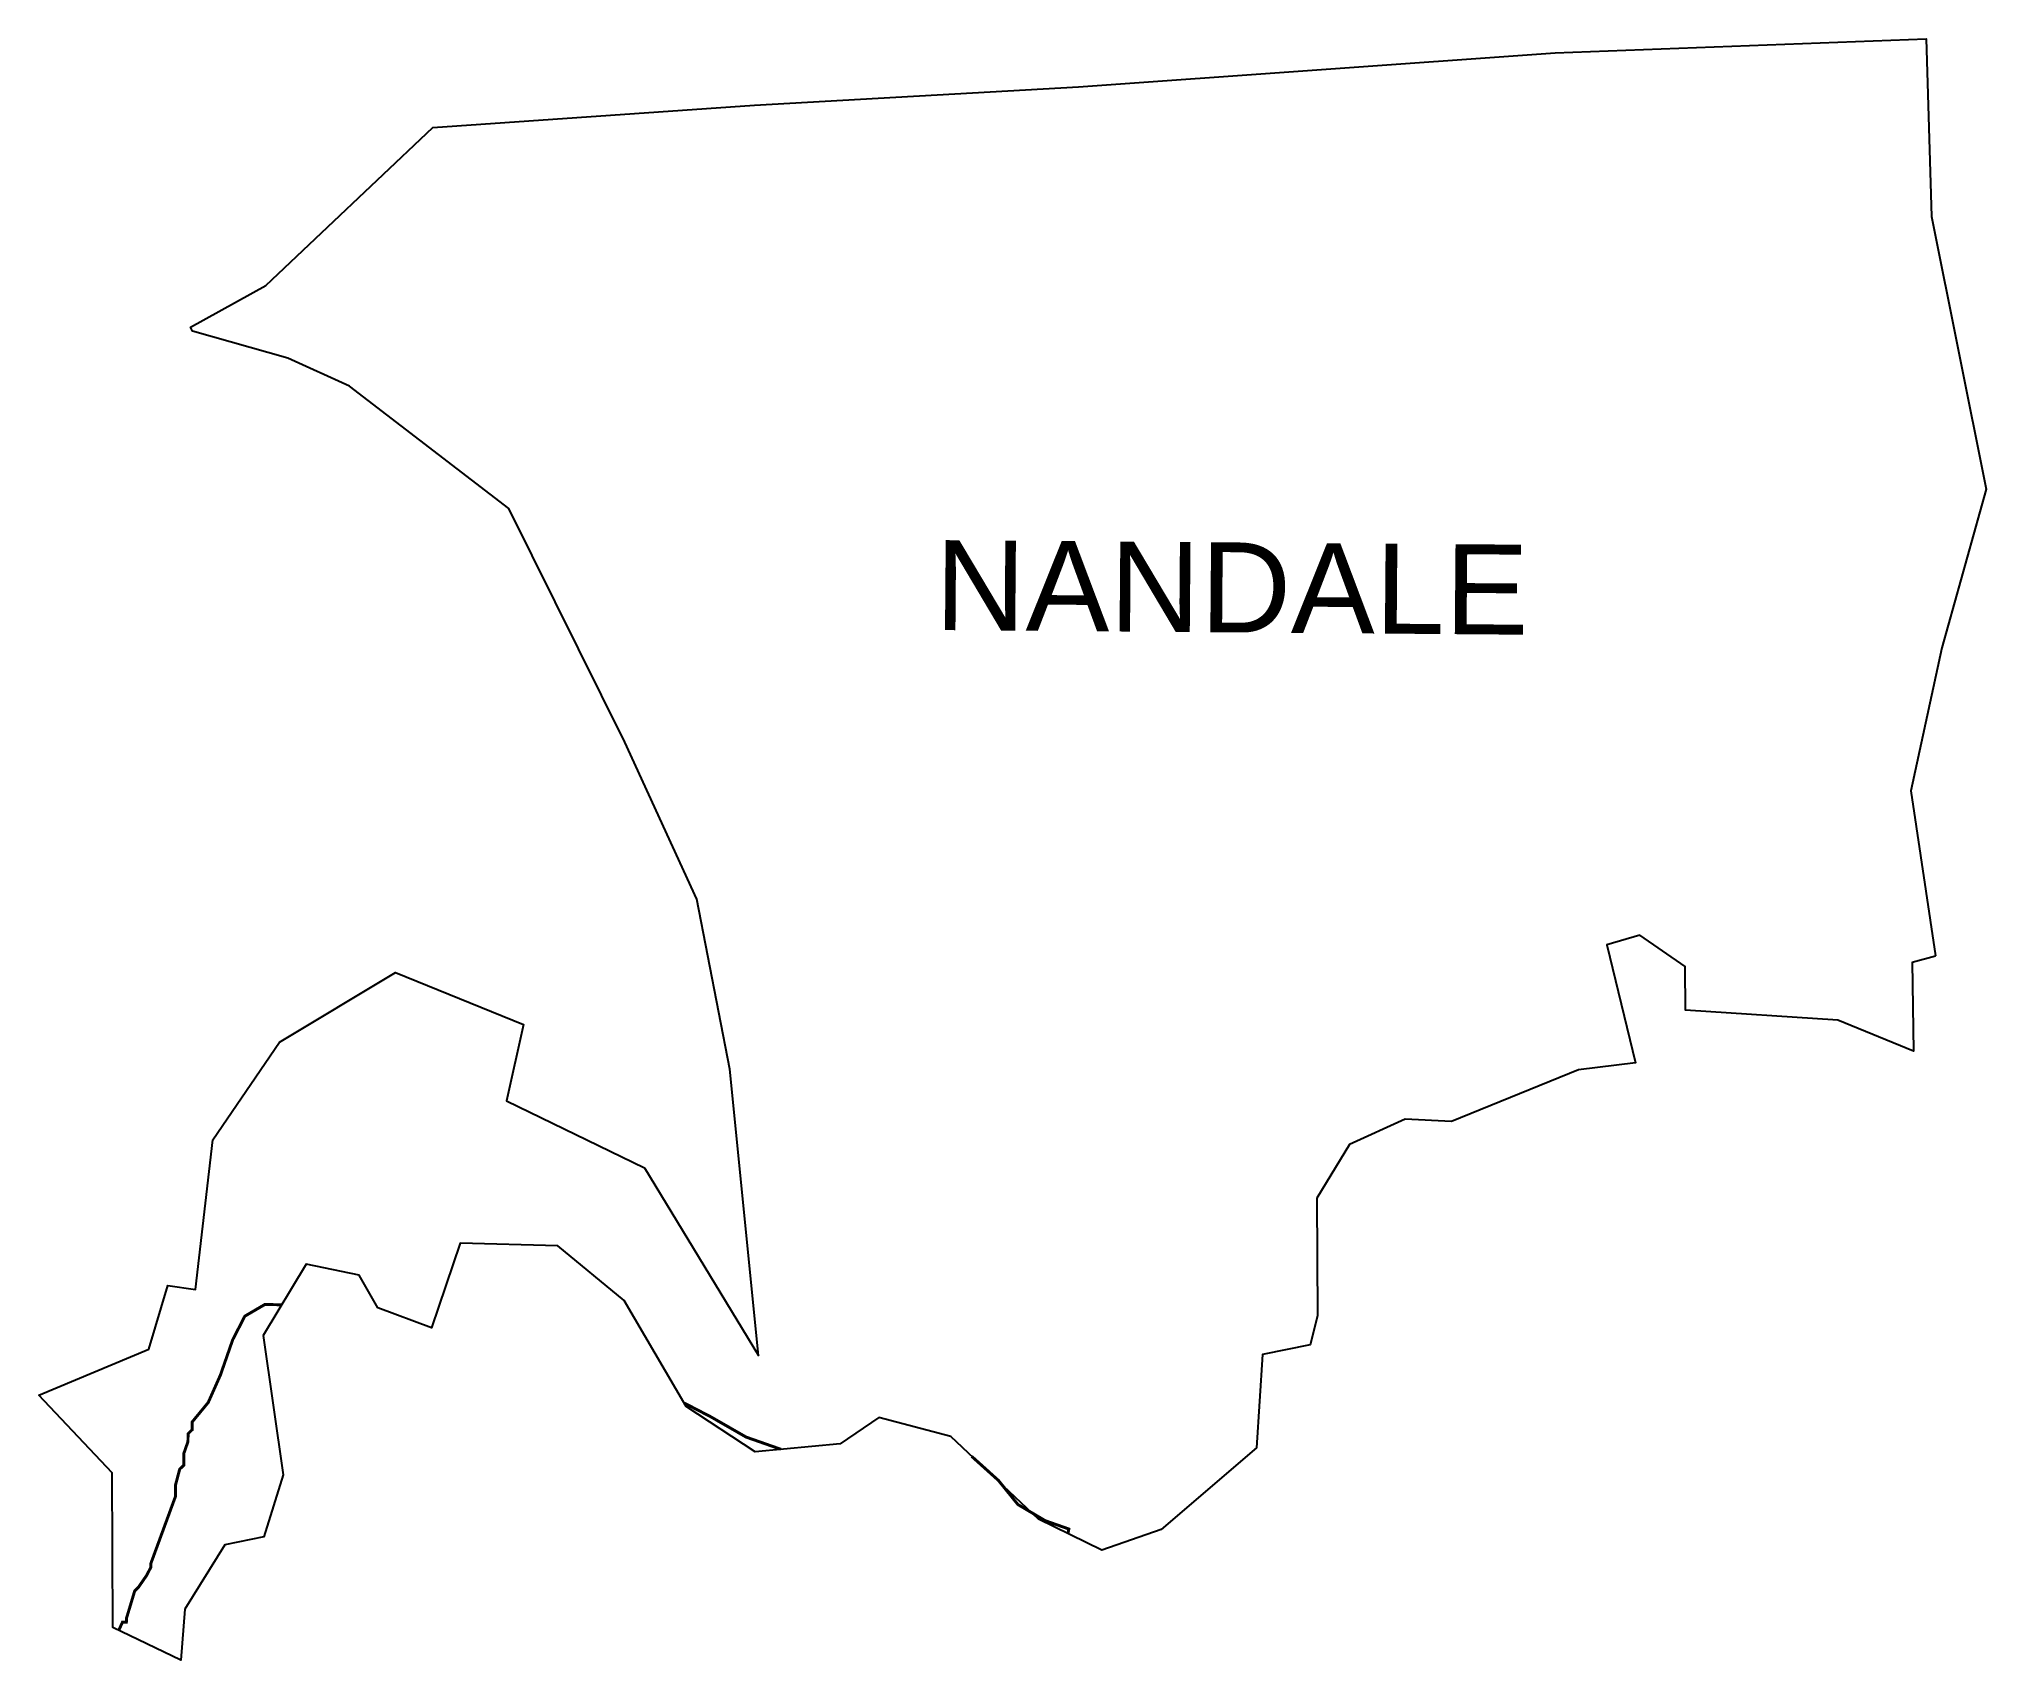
# Model space of a CAD drawing. Header units: metres. Extents: x 288142 to 290120, y 2023021 to 2024668.
import ezdxf

# ---------------------------------------------------------------- set-up
doc = ezdxf.new("R2010")
doc.units = ezdxf.units.M
for name, color, linetype in [('HAZARDS LINE', 1, 'Continuous'), ('village', 3, 'Continuous'), ('VILLAGE NAME', 250, 'Continuous')]:
    doc.layers.add(name, color=color, linetype=linetype)
doc.styles.get("Standard").update_dxf_attribs({"font": 'simplex.shx'})

msp = doc.modelspace()

# ---------------------------------------------------------------- linework, layer by layer
at = {"color": 3, "flags": 128}
msp.add_lwpolyline([(290045, 2023729.9), (290068.7, 2023736.4)], dxfattribs=at)
at = {"layer": 'HAZARDS LINE', "lineweight": 18}
msp.add_lwpolyline([(288388, 2023381.8, 3.01, 3.01, 0), (288371, 2023382, 3.01, 3.01, 0), (288350.8, 2023370.2, 3.01, 3.01, 0), (288338.5, 2023346.3, 3.01, 3.01, 0), (288326, 2023310.4, 3.01, 3.01, 0), (288313.6, 2023282.5, 3.01, 3.01, 0), (288297.3, 2023262.7, 3.01, 3.01, 0), (288297.2, 2023254.7, 3.01, 3.01, 0), (288293.1, 2023250.7, 3.01, 3.01, 0), (288293, 2023242.7, 3.01, 3.01, 0), (288288.8, 2023230.7, 3.01, 3.01, 0), (288288.7, 2023218.7, 3.01, 3.01, 0), (288284.6, 2023214.7, 3.01, 3.01, 0), (288280.4, 2023198.8, 3.01, 3.01, 0), (288280.2, 2023186.7, 3.01, 3.01, 0), (288255.3, 2023118.9, 3.01, 3.01, 0), (288255.2, 2023114.9, 3.01, 3.01, 0), (288251.1, 2023106.9, 3.01, 3.01, 0), (288242.9, 2023095, 3.01, 3.01, 0), (288238.9, 2023091, 3.01, 3.01, 0), (288230.5, 2023063.1, 3.01, 3.01, 0), (288230.4, 2023059.1, 3.01, 3.01, 0), (288226.4, 2023059.1, 3.01, 3.01, 0), (288222.7, 2023050.9, 3.01, 3.01, 0)], format="xyseb", dxfattribs=at)
at = {"layer": 'HAZARDS LINE', "lineweight": 18, "const_width": 3.01}
for points in [[(288895.5, 2023234.9), (288860.2, 2023247.3), (288824.3, 2023267.9), (288797.3, 2023281.9)], [(289187.2, 2023149.3), (289188.1, 2023153.9), (289164.2, 2023162.3), (289136.3, 2023178.8), (289116.6, 2023203.2), (289089.4, 2023227.7)]]:
    msp.add_lwpolyline(points, dxfattribs=at)
at = {"layer": 'village', "color": 3, "true_color": 0x00ff00}
for points in [[(290045, 2023729.9, 0), (290046.4, 2023639.5, 0), (289969.4, 2023671, 0), (289814.8, 2023681.3, 0), (289814.2, 2023725.4, 0), (289768.3, 2023757.4, 0), (289734.6, 2023747.7, 0), (289763.8, 2023627.8, 0), (289706, 2023620.4, 0), (289577, 2023568.1, 0), (289529.7, 2023570.3, 0), (289473.3, 2023544.6, 0), (289440.2, 2023490, 0), (289440.6, 2023370.4, 0), (289433.4, 2023341.1, 0), (289385, 2023331.1, 0), (289378.9, 2023236.4, 0), (289281.9, 2023153.5, 0), (289221.5, 2023132.5, 0), (289157.2, 2023163.9, 0), (289068.1, 2023247.8, 0), (288994.9, 2023267.1, 0), (288955.6, 2023240.6, 0), (288869.4, 2023232.4, 0), (288799.4, 2023278.4, 0), (288736.4, 2023386, 0), (288668.7, 2023441.8, 0), (288569.7, 2023444.3, 0), (288540.4, 2023358.5, 0), (288486, 2023378.7, 0), (288467, 2023412, 0), (288413, 2023423.2, 0), (288369.3, 2023350.7, 0), (288389.7, 2023209.1, 0), (288370.1, 2023145.9, 0), (288330.3, 2023137.7, 0), (288289.8, 2023072.5, 0), (288285.8, 2023020.7, 0), (288216.6, 2023053.8, 0), (288216, 2023211, 0), (288141.6, 2023289.9, 0), (288253.1, 2023336.8, 0), (288272.5, 2023401.2, 0), (288300.8, 2023397.4, 0), (288318.4, 2023549.4, 0), (288385.9, 2023648.8, 0), (288504, 2023719.5, 0), (288634, 2023666.6, 0), (288616.7, 2023589.1, 0), (288757, 2023520.8, 0), (288872.6, 2023330.3, 0), (288843.5, 2023621.3, 0), (288810.1, 2023793.9, 0), (288736.9, 2023953.6, 0), (288619.2, 2024191.1, 0), (288457, 2024315.4, 0), (288394.4, 2024343.7, 0), (288297.7, 2024371.3, 0), (288295.6, 2024375.2, 0), (288372, 2024417.6, 0), (288541.9, 2024578.1, 0), (288868.8, 2024600.8, 0), (289198, 2024619.5, 0), (289682.4, 2024654, 0), (290059.4, 2024668.1, 0), (290064.5, 2024487.6, 0), (290120.1, 2024210.5, 0)], [(290120.1, 2024210.5, 0), (290075.1, 2024049.3, 0), (290043.5, 2023904.1, 0), (290068.7, 2023736.4, 0)]]:
    msp.add_polyline3d(points, dxfattribs=at)

# ---------------------------------------------------------------- texts
at = {"layer": 'VILLAGE NAME', "insert": (289052.5, 2024158.9), "char_height": 91.425, "attachment_point": 1, "rotation": 359.5442}
msp.add_mtext_dynamic_manual_height_columns('{\\fArial|b0|i0|c0|p34;NANDALE}', width=661.323, gutter_width=457.1, heights=[0], dxfattribs=at)

doc.saveas('drawing.dxf')
